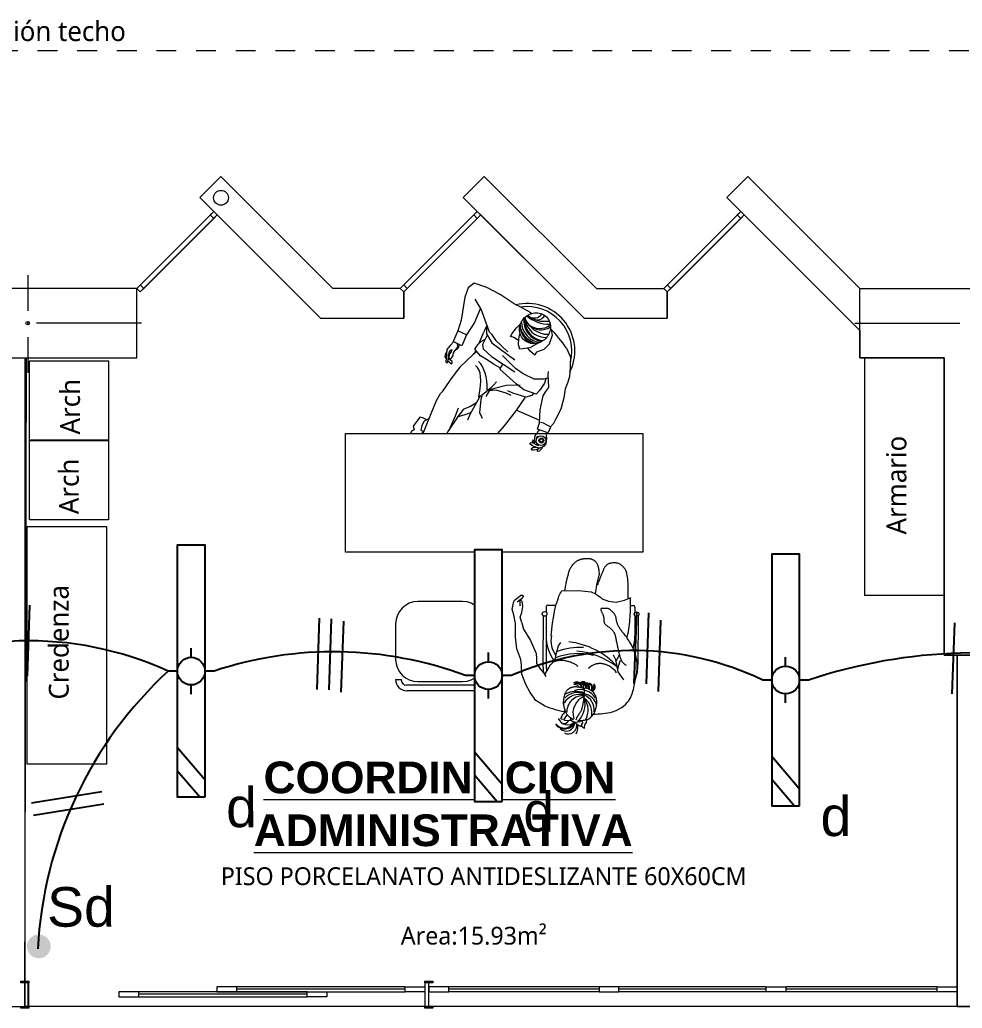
# Model space of a CAD drawing. Header units: metres. Extents: x -17 to 101, y 0 to 79.
# Drawn here: x 16.029 to 20.785, y 26.302 to 31.29 of the extents above; entities that cross this region are included whole.
import ezdxf

# ---------------------------------------------------------------- set-up
doc = ezdxf.new("R2010")
doc.units = ezdxf.units.M
doc.set_wipeout_variables(frame=1)
doc.linetypes.add('HIDDEN2', pattern=[0.1875, 0.125, -0.0625])
doc.layers.add('ALUMBRADO', color=1, linetype='Continuous', lineweight=30)
doc.layers.add('Cotas varias El', color=253, linetype='Continuous', lineweight=13)
doc.styles.add('Generales', font='trebuc.ttf', dxfattribs={"height": 0.1})
doc.styles.add('Santa Rosa 1 50', font='trebuc.ttf')
doc.styles.get("Standard").update_dxf_attribs({"font": 'arial.ttf'})

# ---------------------------------------------------------------- blocks, each defined once
blk = doc.blocks.new('ADOSADO')
at = {"color": 1, "lineweight": 25}
blk.add_wipeout([(-0.63, 0.015), (0.64, 0.015), (0.64, 0.155), (-0.63, 0.155)], dxfattribs=at).dxf.layer = 'ALUMBRADO'
at = {"layer": 'ALUMBRADO', "lineweight": 25}
for points in [[(0.005, 0.1548), (0.005, 0.2007)], [(-0.4959, 0.155), (-0.63, 0.0409)], [(-0.3794, 0.155), (-0.5438, 0.015)], [(-0.1107, 0.085), (-0.0648, 0.085)], [(0.0748, 0.085), (0.1207, 0.085)], [(0.005, -0.0307), (0.005, 0.0152)]]:
    blk.add_lwpolyline(points, dxfattribs=at)
at = {"layer": 'ALUMBRADO', "color": 1, "lineweight": 25}
blk.add_lwpolyline([(-0.63, 0.015), (0.64, 0.015), (0.64, 0.155), (-0.63, 0.155)], close=True, dxfattribs=at)
at = {"layer": 'ALUMBRADO', "lineweight": 25}
blk.add_circle((0.005, 0.085), 0.0698, dxfattribs=at)

msp = doc.modelspace()

# ---------------------------------------------------------------- hatches: boundary and pattern name
at = {"layer": 'ALUMBRADO', "lineweight": 25}
h = msp.add_hatch(color=102, dxfattribs=at)
h.dxf.hatch_style = 1
h.paths.add_polyline_path([(16.0647, 26.6138, -1), (16.1847, 26.6138, -1)])

# ---------------------------------------------------------------- linework, layer by layer
at = {"layer": 'ALUMBRADO', "color": 114, "lineweight": 25}
for points in [[(16.0668, 27.977), (16.0792, 28.3357)], [(19.1301, 27.9403), (19.1425, 28.299)], [(19.1915, 27.938), (19.2039, 28.2967)], [(17.5287, 27.911), (17.5411, 28.2697)], [(17.5901, 27.9087), (17.6025, 28.2674)], [(17.6511, 27.8965), (17.6635, 28.2552)], [(19.2517, 27.9008), (19.2641, 28.2595)], [(20.735, 27.8877), (20.7474, 28.2464)], [(16.0882, 27.3376), (16.4425, 27.3947)], [(16.0978, 27.2769), (16.4521, 27.3341)]]:
    msp.add_lwpolyline(points, dxfattribs=at)
at = {"layer": 'Cotas varias El', "linetype": 'Continuous'}
for p, q in [((16.6186, 29.934), (17.0075, 30.3229)), ((16.654, 29.934), (17.0075, 30.2875)), ((17.0075, 30.3229), (16.9898, 30.3052)), ((16.9898, 30.3052), (17.0075, 30.2875)), ((17.0075, 30.3229), (17.0252, 30.3052)), ((17.0075, 30.2875), (17.0252, 30.3052)), ((17.9486, 29.9339), (18.3375, 30.3228)), ((17.984, 29.9339), (18.3375, 30.2875)), ((18.3375, 30.3228), (18.3199, 30.3052)), ((18.3199, 30.3052), (18.3375, 30.2875)), ((18.3375, 30.3228), (18.3552, 30.3052)), ((18.3375, 30.2875), (18.3552, 30.3052)), ((19.2787, 29.9339), (19.6676, 30.3228)), ((19.314, 29.9339), (19.6676, 30.2875)), ((19.6676, 30.3228), (19.6499, 30.3052)), ((19.6499, 30.3052), (19.6676, 30.2875)), ((19.6676, 30.3228), (19.6853, 30.3052)), ((19.6676, 30.2875), (19.6853, 30.3052)), ((16.0686, 30.0005), (16.0686, 29.8205)), ((16.6363, 29.9163), (16.6186, 29.934)), ((16.654, 29.934), (16.6363, 29.9516)), ((16.6363, 29.9163), (16.654, 29.934)), ((17.984, 29.9339), (17.9663, 29.9516)), ((17.9663, 29.9163), (17.984, 29.9339)), ((19.314, 29.9339), (19.2963, 29.9516)), ((19.2963, 29.9163), (19.314, 29.9339)), ((16.6436, 29.759), (16.1136, 29.759)), ((20.2436, 29.759), (20.7736, 29.759)), ((16.0686, 29.689), (16.0686, 29.509)), ((16.0686, 26.4298), (16.0686, 26.3098)), ((17.9736, 26.4098), (17.1236, 26.4098)), ((17.9736, 26.3973), (17.1236, 26.3973)), ((18.0936, 26.3098), (18.0936, 26.4298)), ((18.9519, 26.4098), (18.1936, 26.4098)), ((18.9519, 26.3973), (18.1936, 26.3973)), ((19.7952, 26.4098), (19.0519, 26.4098)), ((19.7952, 26.3973), (19.0519, 26.3973)), ((20.6586, 26.4098), (19.8952, 26.4098)), ((20.6586, 26.3973), (19.8952, 26.3973)), ((17.4787, 26.3848), (16.6287, 26.3848)), ((17.4787, 26.3723), (16.6287, 26.3723)), ((16.6287, 26.3598), (17.4787, 26.3598)), ((17.1236, 26.3848), (17.9736, 26.3848)), ((18.9519, 26.3848), (18.1936, 26.3848)), ((19.7952, 26.3848), (19.0519, 26.3848)), ((20.6586, 26.3848), (19.8952, 26.3848))]:
    msp.add_line(p, q, dxfattribs=at)
at = {"layer": 'Cotas varias El', "ltscale": 0.05}
for p, q in [((17.9486, 29.9339), (17.9663, 29.9163)), ((17.9486, 29.9339), (17.9663, 29.9163)), ((19.2787, 29.9339), (19.2963, 29.9163)), ((19.2787, 29.9339), (19.2963, 29.9163)), ((17.9663, 29.9163), (17.9663, 29.7839)), ((19.2963, 29.9163), (19.2963, 29.7839)), ((17.5464, 29.7839), (17.9663, 29.7839))]:
    msp.add_line(p, q, dxfattribs=at)
at = {"layer": 'Cotas varias El'}
for p, q in [((18.3564, 29.8299), (18.3267, 29.8806)), ((18.3541, 29.8349), (18.3237, 29.763)), ((18.399, 29.7139), (18.3564, 29.8299)), ((18.3237, 29.763), (18.2828, 29.6999)), ((18.3839, 29.741), (18.3845, 29.7051)), ((18.2388, 29.7209), (18.2164, 29.6671)), ((18.2828, 29.6999), (18.2388, 29.7209)), ((18.2828, 29.6999), (18.2593, 29.6446)), ((18.3446, 29.6552), (18.3699, 29.7137)), ((18.3845, 29.7051), (18.4114, 29.6596)), ((18.2593, 29.6446), (18.2164, 29.6671)), ((18.4114, 29.6596), (18.5264, 29.5737)), ((18.3229, 29.6048), (18.3299, 29.6211)), ((18.8049, 29.5102), (18.8105, 29.5231)), ((18.4827, 29.4435), (18.4247, 29.4289)), ((18.5538, 29.4457), (18.4827, 29.4435)), ((18.4247, 29.4289), (18.3969, 29.4213)), ((18.6525, 29.2679), (18.5342, 29.3191)), ((18.6936, 28.3356), (18.735, 28.3355)), ((19.1109, 28.3342), (19.1255, 28.3342)), ((18.6694, 28.2827), (18.6686, 28.0387)), ((18.6854, 28.2827), (18.6846, 28.0387)), ((18.6855, 28.3276), (18.6854, 28.3006)), ((19.1335, 28.3262), (19.1334, 28.2991)), ((18.5619, 28.2465), (18.5707, 28.2146)), ((19.1334, 28.2812), (19.1328, 28.0949)), ((19.1494, 28.2812), (19.1486, 28.0372)), ((18.5707, 28.2146), (18.606, 28.1581)), ((18.606, 28.1581), (18.6341, 28.0922)), ((18.6341, 28.0922), (18.6365, 28.0659)), ((18.6365, 28.0659), (18.636, 28.0412)), ((18.636, 28.0412), (18.6556, 28.0147)), ((18.6556, 28.0147), (18.6739, 27.9928)), ((18.6739, 27.9928), (18.6835, 27.9758)), ((19.0779, 27.959), (19.048, 28)), ((18.6052, 27.8952), (18.5818, 27.9354)), ((18.6338, 27.854), (18.6052, 27.8952)), ((18.677, 27.8276), (18.6338, 27.854)), ((15.9336, 26.3098), (16.0536, 26.3098)), ((20.7586, 26.3098), (20.8786, 26.3098))]:
    msp.add_line(p, q, dxfattribs=at)
at = {"layer": 'Cotas varias El', "linetype": 'ByBlock'}
for p, q in [((18.2631, 28.3541), (18.0381, 28.3541)), ((17.9256, 28.2416), (17.9256, 28.0623)), ((18.3756, 28.2416), (18.3756, 28.0623)), ((17.9256, 27.9603), (17.9537, 27.9603)), ((18.0381, 27.9498), (18.2631, 27.9498)), ((18.3756, 27.9603), (18.3475, 27.9603)), ((18.3193, 27.9322), (17.9818, 27.9322)), ((18.3193, 27.9041), (17.9818, 27.9041))]:
    msp.add_line(p, q, dxfattribs=at)
at = {"layer": 'Cotas varias El', "linetype": 'HIDDEN2', "ltscale": 0.5}
msp.add_lwpolyline([(35.2186, 29.9339), (35.2186, 31.1339), (6.4186, 31.1339), (6.4186, 29.9339)], dxfattribs=at)
at = {"layer": 'Cotas varias El', "ltscale": 0.05}
for points in [[(17.0429, 30.4996), (16.9368, 30.3935)], [(17.6086, 29.9339), (17.0429, 30.4996)], [(18.3729, 30.4996), (18.2668, 30.3935)], [(18.9386, 29.9339), (18.3729, 30.4996)], [(19.7029, 30.4996), (19.5969, 30.3935)], [(20.2686, 29.9339), (19.7029, 30.4996)], [(16.9368, 30.3935), (17.5464, 29.7839)], [(18.2668, 30.3935), (18.8765, 29.7839)], [(19.5969, 30.3935), (20.2686, 29.7218)], [(17.9486, 29.9339), (17.6086, 29.9339)], [(18.9386, 29.9339), (19.2787, 29.9339)], [(18.8765, 29.7839), (19.2963, 29.7839)]]:
    msp.add_lwpolyline(points, dxfattribs=at)
at = {"layer": 'Cotas varias El'}
for points in [[(20.7586, 26.3098), (16.0536, 26.3098), (16.0623, 29.5839), (16.6186, 29.5839), (16.6186, 29.9339), (16.6363, 29.9162), (17.0252, 30.3051), (17.5464, 29.7839), (17.9663, 29.7839), (17.9663, 29.9162), (18.3552, 30.3051), (18.8764, 29.7839), (19.2963, 29.7839), (19.2963, 29.9162), (19.6852, 30.3051), (20.2686, 29.7218), (20.2686, 29.5839), (20.6936, 29.5839), (20.6934, 28.0839), (20.7586, 28.0839), (20.7586, 26.3098)], [(18.524, 29.8556), (18.4531, 29.903), (18.3859, 29.9383), (18.3226, 29.9608), (18.2916, 29.9377), (18.2745, 29.8896), (18.256, 29.7737), (18.2397, 29.7197)], [(18.5464, 29.6718), (18.5212, 29.6858), (18.5056, 29.6914), (18.5143, 29.7059), (18.5244, 29.7198), (18.5363, 29.7357), (18.5563, 29.7562)], [(18.3882, 29.6989), (18.3633, 29.6516), (18.3681, 29.6298), (18.4092, 29.5901), (18.527, 29.5137)], [(18.399, 29.7139), (18.4088, 29.703), (18.4298, 29.673), (18.491, 29.6145)], [(18.6411, 29.6557), (18.6032, 29.634), (18.5665, 29.6295), (18.5529, 29.6268), (18.5459, 29.6494), (18.5465, 29.6793), (18.553, 29.7046)], [(18.7099, 29.7275), (18.716, 29.6968), (18.7002, 29.6522), (18.6735, 29.6266), (18.6358, 29.6124), (18.628, 29.5976), (18.6029, 29.6191), (18.5913, 29.6358)], [(18.2174, 29.6646), (18.2028, 29.6477), (18.1909, 29.6352), (18.1837, 29.6261), (18.1818, 29.6045), (18.1805, 29.5821), (18.179, 29.5634), (18.185, 29.5595), (18.1897, 29.5668), (18.1926, 29.5853), (18.1923, 29.597), (18.1985, 29.6187), (18.2052, 29.6242), (18.2098, 29.6256), (18.2051, 29.614), (18.1976, 29.6035), (18.1933, 29.5896), (18.194, 29.58), (18.1993, 29.577), (18.2086, 29.585), (18.2155, 29.5963), (18.2183, 29.6097), (18.2235, 29.6199), (18.2329, 29.6286), (18.2396, 29.6436), (18.2378, 29.6555)], [(18.2459, 29.6514), (18.2423, 29.6374), (18.2333, 29.6264), (18.2226, 29.6186)], [(18.4544, 29.5319), (18.4196, 29.5514), (18.3927, 29.5708), (18.3532, 29.5946), (18.3248, 29.6269), (18.342, 29.6527), (18.3589, 29.668), (18.375, 29.6756)], [(18.7872, 29.6329), (18.8074, 29.5865), (18.8071, 29.5363), (18.8032, 29.49), (18.7951, 29.4603), (18.781, 29.4276), (18.7749, 29.3821), (18.7595, 29.3248), (18.7346, 29.276), (18.7214, 29.253), (18.7076, 29.2354), (18.702, 29.2198), (18.6942, 29.205), (18.6407, 29.224), (18.6518, 29.2552), (18.6554, 29.3217), (18.6703, 29.3917), (18.6834, 29.4147), (18.6981, 29.4346), (18.6972, 29.4675), (18.6948, 29.496), (18.6967, 29.5154)], [(16.0536, 29.584), (16.0536, 26.3098)], [(18.1825, 29.6139), (18.1759, 29.5996), (18.1744, 29.5896), (18.18, 29.5793)], [(18.3352, 29.6151), (18.3174, 29.6002), (18.2495, 29.5365), (18.2264, 29.507), (18.2156, 29.4908)], [(18.6975, 29.4825), (18.6727, 29.4762), (18.6248, 29.4757), (18.5692, 29.503), (18.5308, 29.5293), (18.4641, 29.5953)], [(20.2936, 28.384), (20.2936, 29.584), (20.6936, 29.584), (20.6936, 28.384), (20.2936, 28.384)], [(16.4772, 29.1684), (16.0772, 29.1684), (16.0772, 29.5684), (16.4772, 29.5684), (16.4772, 29.1684)], [(18.1898, 29.5675), (18.1977, 29.5619), (18.2027, 29.5568), (18.208, 29.553), (18.2101, 29.5571), (18.21, 29.5658), (18.203, 29.5728), (18.1989, 29.5741), (18.1959, 29.5782)], [(18.3459, 29.3856), (18.3506, 29.4169), (18.3537, 29.4445), (18.355, 29.4686), (18.3544, 29.4894), (18.3516, 29.5072), (18.3465, 29.5224), (18.339, 29.535), (18.3288, 29.5455)], [(18.3875, 29.4221), (18.3869, 29.4458), (18.385, 29.4678), (18.3817, 29.4882), (18.377, 29.507), (18.371, 29.5241), (18.3635, 29.5396), (18.3547, 29.5534), (18.3445, 29.5656)], [(18.6842, 29.4786), (18.6763, 29.4565), (18.6536, 29.4202), (18.6344, 29.4013), (18.5729, 29.4232), (18.5349, 29.4509), (18.4506, 29.5262), (18.4681, 29.5528)], [(18.1631, 29.4165), (18.2156, 29.4908)], [(18.4091, 29.4345), (18.3635, 29.398)], [(18.4344, 29.4631), (18.4045, 29.4286), (18.3805, 29.3894)], [(18.0643, 29.2029), (18.069, 29.2163), (18.1056, 29.303), (18.1315, 29.3679), (18.1526, 29.4031), (18.1631, 29.4165)], [(18.3546, 29.3939), (18.3018, 29.3016), (18.2876, 29.2696)], [(18.3624, 29.3997), (18.3559, 29.3735), (18.3495, 29.3074), (18.3625, 29.2799)], [(18.5079, 29.3943), (18.4841, 29.4053), (18.4321, 29.4213), (18.3953, 29.4168)], [(18.5795, 29.385), (18.5323, 29.3164), (18.4739, 29.2403), (18.4392, 29.2029)], [(18.6218, 29.4058), (18.6124, 29.3934), (18.5825, 29.3853), (18.5171, 29.4061), (18.4911, 29.4178)], [(18.2674, 29.3252), (18.3008, 29.3389), (18.3335, 29.3586)], [(18.0803, 29.2721), (18.0635, 29.2809), (18.0474, 29.2838), (18.0143, 29.2387), (18.019, 29.2199), (18.0053, 29.2134), (18.0006, 29.2029)], [(18.2674, 29.3252), (18.2404, 29.2892), (18.1922, 29.218), (18.1844, 29.2029)], [(18.2403, 29.3291), (18.2259, 29.2887), (18.1993, 29.2298)], [(18.3036, 29.3066), (18.2745, 29.297), (18.2454, 29.2874), (18.2361, 29.2851)], [(18.0932, 29.2761), (18.0691, 29.2647), (18.0585, 29.2428), (18.0529, 29.2192), (18.0672, 29.2113)], [(18.7072, 29.2353), (18.6895, 29.2439), (18.6712, 29.2546), (18.6564, 29.2571)], [(17.6723, 29.2029), (19.1723, 29.2029), (19.1723, 28.6029), (17.6723, 28.6029), (17.6723, 29.2029)], [(18.0596, 29.2029), (18.0681, 29.2138)], [(18.6892, 29.2065), (18.6848, 29.1942), (18.6869, 29.177), (18.6837, 29.1495), (18.6724, 29.1363), (18.6537, 29.1274), (18.6357, 29.1322), (18.6166, 29.1406), (18.6038, 29.1485), (18.6051, 29.1545), (18.6118, 29.1571), (18.6176, 29.155), (18.6261, 29.1512), (18.6292, 29.1484), (18.6372, 29.1456), (18.643, 29.1435), (18.6474, 29.142)], [(18.6528, 29.2195), (18.6437, 29.2121), (18.6401, 29.2043), (18.6331, 29.1962), (18.6283, 29.1897), (18.6239, 29.1672), (18.623, 29.1577), (18.6276, 29.1569), (18.6341, 29.1636), (18.6389, 29.1826), (18.6427, 29.1887)], [(16.4772, 28.7666), (16.0772, 28.7666), (16.0772, 29.1666), (16.4772, 29.1666), (16.4772, 28.7666)], [(18.6495, 29.1284), (18.6429, 29.1237), (18.6332, 29.1192), (18.6229, 29.1183), (18.6135, 29.1187), (18.611, 29.1215), (18.6106, 29.1262), (18.6179, 29.1311), (18.6249, 29.1326), (18.6288, 29.1322), (18.6347, 29.1332)], [(18.6232, 29.1658), (18.617, 29.168), (18.6148, 29.1648), (18.6158, 29.1604), (18.6209, 29.1551), (18.6236, 29.1527)], [(18.6378, 29.1531), (18.6335, 29.1581), (18.6303, 29.1603)], [(18.6658, 29.1331), (18.6628, 29.1262), (18.6564, 29.1194), (18.6492, 29.1134), (18.6454, 29.1113), (18.6422, 29.1134), (18.6423, 29.1179), (18.6437, 29.1219), (18.6471, 29.1272)], [(16.066, 27.5336), (16.066, 28.7336), (16.466, 28.7336), (16.466, 27.5336), (16.066, 27.5336)], [(18.7793, 28.4088), (18.7797, 28.4109), (18.7803, 28.4143), (18.7811, 28.4188), (18.7821, 28.4242), (18.7832, 28.4303), (18.7844, 28.4368), (18.7857, 28.4434), (18.7869, 28.4498), (18.7882, 28.456), (18.7895, 28.4618), (18.7907, 28.4674), (18.792, 28.4727), (18.7933, 28.4778), (18.7945, 28.4828), (18.7959, 28.4877), (18.7972, 28.4925), (18.7986, 28.4974), (18.8, 28.5022), (18.8016, 28.5069), (18.8032, 28.5116), (18.805, 28.5161), (18.807, 28.5206), (18.8091, 28.5249), (18.8114, 28.529), (18.814, 28.533), (18.8167, 28.5367), (18.8196, 28.5403), (18.8226, 28.5436), (18.8257, 28.5468), (18.8288, 28.5497), (18.832, 28.5523), (18.8351, 28.5548), (18.8381, 28.557), (18.8411, 28.5589), (18.844, 28.5607), (18.8469, 28.5623), (18.8497, 28.5636), (18.8524, 28.5649), (18.8551, 28.5659), (18.8577, 28.5669), (18.8603, 28.5677), (18.8628, 28.5684), (18.8653, 28.569), (18.8678, 28.5695), (18.8703, 28.57), (18.8728, 28.5703), (18.8754, 28.5706), (18.8781, 28.5708), (18.8808, 28.571), (18.8835, 28.5711), (18.8863, 28.5712), (18.8891, 28.5713), (18.8918, 28.5713), (18.8944, 28.5713), (18.897, 28.5712), (18.8994, 28.5711), (18.9016, 28.571), (18.9037, 28.5709), (18.9057, 28.5707), (18.9077, 28.5704), (18.9097, 28.57), (18.9116, 28.5695), (18.9137, 28.5688), (18.9158, 28.568), (18.9181, 28.567), (18.9205, 28.5658), (18.923, 28.5644), (18.9255, 28.5628), (18.928, 28.561), (18.9305, 28.559), (18.9329, 28.5568), (18.9352, 28.5543), (18.9373, 28.5517), (18.9393, 28.5487), (18.9411, 28.5456), (18.9428, 28.5423), (18.9443, 28.5387), (18.9457, 28.5349), (18.947, 28.531), (18.9481, 28.5268), (18.949, 28.5224), (18.9498, 28.5179), (18.9505, 28.5132), (18.9511, 28.5083), (18.9516, 28.5032), (18.952, 28.498), (18.9523, 28.4927), (18.9525, 28.4872)], [(19.0994, 28.3688), (19.0996, 28.3886), (19.0996, 28.4064), (19.0993, 28.4222), (19.0989, 28.4363), (19.0983, 28.4487), (19.0975, 28.4596), (19.0966, 28.4693), (19.0955, 28.4777), (19.0943, 28.4852), (19.093, 28.4917), (19.0916, 28.4974), (19.0901, 28.5024), (19.0885, 28.5068), (19.0868, 28.5108), (19.085, 28.5143), (19.0831, 28.5176), (19.0811, 28.5208), (19.0789, 28.5237), (19.0767, 28.5266), (19.0744, 28.5292), (19.0721, 28.5317), (19.0696, 28.5341), (19.0671, 28.5363), (19.0645, 28.5383), (19.0619, 28.5401), (19.0592, 28.5419), (19.0563, 28.5434), (19.0534, 28.5448), (19.0503, 28.546), (19.0471, 28.547), (19.0436, 28.5478), (19.04, 28.5485), (19.0361, 28.549), (19.0321, 28.5493), (19.0279, 28.5494), (19.0237, 28.5493), (19.0195, 28.549), (19.0154, 28.5485), (19.0113, 28.5478), (19.0074, 28.5468), (19.0038, 28.5456), (19.0003, 28.5442), (18.9971, 28.5426), (18.9941, 28.5407), (18.9913, 28.5387), (18.9887, 28.5365), (18.9863, 28.5342), (18.9841, 28.5317), (18.982, 28.529), (18.9802, 28.5262), (18.9785, 28.5233), (18.9769, 28.5202), (18.9753, 28.517), (18.9739, 28.5137), (18.9725, 28.5103), (18.9711, 28.5067), (18.9697, 28.5031), (18.9682, 28.4993), (18.9667, 28.4955), (18.9652, 28.4915), (18.9636, 28.4875), (18.9619, 28.4833), (18.9601, 28.479), (18.9581, 28.4746), (18.9561, 28.47), (18.954, 28.4654), (18.952, 28.4607), (18.95, 28.4559), (18.9482, 28.4511), (18.9467, 28.4462), (18.9455, 28.4413), (18.9447, 28.4364)], [(18.9346, 28.3924), (18.9433, 28.4472), (18.9525, 28.4872)], [(18.5818, 27.9354), (18.5628, 27.9871), (18.5599, 28.0326), (18.5578, 28.0621), (18.5371, 28.1148), (18.5303, 28.174), (18.53, 28.2431), (18.5215, 28.2866), (18.5139, 28.314), (18.5203, 28.3478), (18.5248, 28.3614), (18.5448, 28.377), (18.5572, 28.3863), (18.5674, 28.3859), (18.5686, 28.3793), (18.5587, 28.3653), (18.548, 28.358), (18.5392, 28.351)], [(18.7106, 28.1797), (18.7143, 28.2152), (18.718, 28.2457), (18.7217, 28.2715), (18.7255, 28.2934), (18.7292, 28.3119), (18.7329, 28.3275), (18.7365, 28.3408), (18.74, 28.3524), (18.7434, 28.3628), (18.7467, 28.3721), (18.7498, 28.3804), (18.7528, 28.3877), (18.7557, 28.3942), (18.7585, 28.3997), (18.7611, 28.4046), (18.7636, 28.4086)], [(18.7636, 28.4086), (18.8488, 28.4098), (18.9118, 28.4028)], [(18.9118, 28.4028), (18.9346, 28.3924), (18.9594, 28.3763), (18.9713, 28.3644)], [(18.5632, 28.3565), (18.5565, 28.359), (18.5536, 28.3563), (18.5529, 28.3538), (18.5522, 28.3375), (18.5539, 28.3325)], [(18.5619, 28.2465), (18.5547, 28.2749), (18.5626, 28.298), (18.5675, 28.3293), (18.5652, 28.3455), (18.564, 28.3547), (18.5632, 28.3565)], [(18.9681, 28.3677), (18.9996, 28.356), (19.039, 28.3516), (19.0799, 28.3604), (19.1134, 28.3753)], [(19.0936, 28.1726), (19.0947, 28.1766), (19.0975, 28.1891), (19.1, 28.2015), (19.1022, 28.214), (19.1041, 28.2266), (19.1057, 28.2391), (19.1071, 28.2517), (19.1082, 28.2641), (19.1091, 28.2764), (19.1098, 28.2887), (19.1103, 28.3007), (19.1107, 28.3125), (19.1108, 28.3239), (19.1109, 28.335), (19.1108, 28.3454), (19.1108, 28.3553), (19.1106, 28.3645), (19.1105, 28.3729)], [(19.0204, 27.7967), (19.0386, 27.8042), (19.0541, 27.8119), (19.067, 27.8198), (19.0779, 27.8277), (19.0868, 27.8358), (19.0942, 27.8439), (19.1003, 27.8521), (19.1055, 27.8603), (19.11, 27.8686), (19.114, 27.8769), (19.1174, 27.8853), (19.1204, 27.8937), (19.1231, 27.9022), (19.1254, 27.9108), (19.1276, 27.9194), (19.1296, 27.9281), (19.1315, 27.9369), (19.1334, 27.9457), (19.1351, 27.9545), (19.1367, 27.9632), (19.1383, 27.9718), (19.1397, 27.9802), (19.1409, 27.9884), (19.142, 27.9962), (19.1429, 28.0037), (19.1437, 28.011), (19.1442, 28.018), (19.1446, 28.0248), (19.1446, 28.0316), (19.1445, 28.0383), (19.144, 28.045), (19.1433, 28.0519), (19.1422, 28.0588), (19.1409, 28.066), (19.1392, 28.0732), (19.1373, 28.0805), (19.1351, 28.0878), (19.1327, 28.0952), (19.13, 28.1026), (19.1271, 28.1099), (19.124, 28.1172), (19.1207, 28.1243), (19.1172, 28.1314), (19.1136, 28.1383), (19.1098, 28.1451), (19.106, 28.1516), (19.102, 28.1579), (19.0981, 28.164), (19.0941, 28.1698), (19.09, 28.1753), (19.0861, 28.1805), (19.0822, 28.1856), (19.0784, 28.1903), (19.0747, 28.1949), (19.0712, 28.1993), (19.0679, 28.2035), (19.0648, 28.2075), (19.0619, 28.2114), (19.0593, 28.2152), (19.0568, 28.2188), (19.0546, 28.2224), (19.0525, 28.2259), (19.0506, 28.2293), (19.0489, 28.2326), (19.0474, 28.2359), (19.046, 28.2392), (19.0447, 28.2425), (19.0436, 28.2458), (19.0426, 28.249), (19.0418, 28.2523), (19.041, 28.2555), (19.0403, 28.2588), (19.0397, 28.2621), (19.0391, 28.2654), (19.0386, 28.2686), (19.0379, 28.2719), (19.0372, 28.2751), (19.0363, 28.2783), (19.0352, 28.2814), (19.0338, 28.2844), (19.0322, 28.2874), (19.0303, 28.2902), (19.0282, 28.293), (19.0259, 28.2957), (19.0236, 28.2982), (19.0211, 28.3007), (19.0187, 28.3031), (19.0162, 28.3054), (19.0138, 28.3076), (19.0115, 28.3097), (19.0092, 28.3117), (19.007, 28.3135), (19.0047, 28.3151), (19.0024, 28.3165), (19.0001, 28.3176), (18.9977, 28.3185), (18.9953, 28.3192), (18.9928, 28.3196), (18.9903, 28.3198), (18.9877, 28.3198), (18.9852, 28.3197), (18.9827, 28.3196), (18.9803, 28.3195), (18.9779, 28.3194), (18.9756, 28.3194), (18.9734, 28.3193), (18.9714, 28.3194), (18.9695, 28.3193), (18.9677, 28.3192), (18.9661, 28.3191), (18.9648, 28.3188), (18.9636, 28.3183), (18.9626, 28.3177), (18.9619, 28.3168), (18.9614, 28.3158), (18.9612, 28.3146), (18.9612, 28.3132), (18.9614, 28.3116), (18.9618, 28.3098), (18.9624, 28.3078), (18.9633, 28.3057), (18.9644, 28.3033), (18.9655, 28.3009), (18.9668, 28.2983), (18.9681, 28.2957), (18.9694, 28.293), (18.9706, 28.2904), (18.9717, 28.2878), (18.9727, 28.2852), (18.9735, 28.2827), (18.9742, 28.2802), (18.9747, 28.2778), (18.9752, 28.2754), (18.9755, 28.273), (18.9757, 28.2707), (18.9759, 28.2684), (18.9759, 28.2661), (18.976, 28.2639), (18.976, 28.2617), (18.976, 28.2595), (18.9761, 28.2574), (18.9762, 28.2554), (18.9764, 28.2534), (18.9767, 28.2514), (18.9771, 28.2496), (18.9777, 28.2478), (18.9785, 28.246), (18.9795, 28.2442), (18.9808, 28.2425), (18.9823, 28.2407), (18.9841, 28.2388), (18.9861, 28.2369), (18.9885, 28.2349), (18.9912, 28.2328), (18.9941, 28.2306), (18.9971, 28.2285), (19.0001, 28.2262), (19.0032, 28.224), (19.0061, 28.2217), (19.009, 28.2194), (19.0117, 28.2172), (19.0141, 28.215), (19.0164, 28.2128), (19.0186, 28.2106), (19.0205, 28.2084), (19.0223, 28.2063), (19.0239, 28.2041), (19.0254, 28.202), (19.0268, 28.1998), (19.028, 28.1976), (19.0292, 28.1953), (19.0302, 28.1929), (19.0312, 28.1904), (19.0321, 28.1876), (19.033, 28.1846), (19.0338, 28.1813), (19.0346, 28.1778), (19.0355, 28.1739), (19.0363, 28.1697), (19.0372, 28.1653), (19.0381, 28.1606), (19.039, 28.1557), (19.04, 28.1507), (19.0411, 28.1455), (19.0422, 28.1402), (19.0434, 28.1347), (19.0446, 28.1292), (19.0458, 28.1237), (19.0471, 28.1181), (19.0483, 28.1125), (19.0496, 28.107), (19.0508, 28.1015), (19.0521, 28.0961), (19.0533, 28.0908), (19.0545, 28.0856), (19.0557, 28.0807), (19.057, 28.0759), (19.0584, 28.0713), (19.0598, 28.067), (19.0614, 28.0629), (19.0632, 28.0591), (19.0651, 28.0555), (19.0675, 28.052), (19.0703, 28.0485), (19.0738, 28.045), (19.0779, 28.0412), (19.0829, 28.0371), (19.0889, 28.0326)], [(18.7289, 28.0528), (18.7359, 28.0882), (18.7467, 28.1298), (18.7594, 28.1482)], [(19.0485, 27.9987), (19.0441, 28.0282), (19.0369, 28.0595), (19.0258, 28.0837)], [(19.0381, 28.0542), (19.0525, 28.0786), (19.0549, 28.0831)], [(18.6807, 27.9889), (18.6903, 28.0058), (18.6982, 28.019), (18.7045, 28.0291), (18.7094, 28.0365), (18.7134, 28.0418), (18.7166, 28.0454), (18.7193, 28.0477), (18.7219, 28.0494), (18.7244, 28.0508), (18.727, 28.052), (18.7296, 28.053), (18.7322, 28.0539), (18.7348, 28.0547), (18.7374, 28.0553), (18.7399, 28.0559), (18.7424, 28.0564), (18.7448, 28.0569), (18.7471, 28.0573), (18.7494, 28.0577), (18.7517, 28.058), (18.7539, 28.0583), (18.7562, 28.0585), (18.7584, 28.0587), (18.7607, 28.0587), (18.763, 28.0587), (18.7654, 28.0586), (18.7679, 28.0585), (18.7704, 28.0582), (18.773, 28.0579), (18.7758, 28.0575), (18.7788, 28.057), (18.7818, 28.0564), (18.7851, 28.0557), (18.7886, 28.0549), (18.7922, 28.054), (18.7959, 28.053), (18.7998, 28.0518), (18.8039, 28.0505), (18.8081, 28.049), (18.8124, 28.0473), (18.8169, 28.0454), (18.8213, 28.0434), (18.8258, 28.0411), (18.8302, 28.0387), (18.8344, 28.0361), (18.8384, 28.0333), (18.8421, 28.0304), (18.8454, 28.0272)], [(18.8994, 28.0182), (18.9054, 28.0233), (18.9109, 28.0274), (18.9159, 28.0307), (18.9204, 28.0333), (18.9245, 28.0353), (18.9282, 28.0368), (18.9317, 28.038), (18.9349, 28.039), (18.9379, 28.0398), (18.9408, 28.0406), (18.9435, 28.0412), (18.9462, 28.0417), (18.9488, 28.0422), (18.9515, 28.0425), (18.9541, 28.0426), (18.9568, 28.0427), (18.9597, 28.0426), (18.9626, 28.0424), (18.9656, 28.042), (18.9687, 28.0416), (18.9718, 28.041), (18.975, 28.0403), (18.9783, 28.0396), (18.9816, 28.0387), (18.985, 28.0377), (18.9884, 28.0365), (18.9919, 28.0352), (18.9954, 28.0337), (18.9991, 28.0319), (19.0029, 28.0299), (19.0069, 28.0275), (19.011, 28.0247), (19.0153, 28.0216), (19.0196, 28.0181), (19.0238, 28.0144), (19.0277, 28.0104), (19.0311, 28.0063), (19.034, 28.0021), (19.0361, 27.998), (19.0373, 27.9938)], [(19.0471, 28.01), (19.0525, 28.0338), (19.0608, 28.0581)], [(18.8246, 27.9364), (18.8304, 27.9363), (18.8353, 27.9355), (18.8395, 27.9341), (18.8428, 27.9323), (18.8454, 27.9301), (18.8472, 27.9278), (18.8483, 27.9255), (18.8486, 27.9234)], [(18.8398, 27.943), (18.8457, 27.9417), (18.8503, 27.9404), (18.8539, 27.9391), (18.8565, 27.9378), (18.8584, 27.9365), (18.8596, 27.9353), (18.8605, 27.934), (18.8611, 27.9328), (18.8616, 27.9317), (18.862, 27.9306), (18.8623, 27.9293), (18.8627, 27.928), (18.863, 27.9264), (18.8633, 27.9245), (18.8637, 27.9222), (18.8641, 27.9196)], [(18.8557, 27.9433), (18.859, 27.9427), (18.8617, 27.942), (18.8641, 27.9411), (18.8659, 27.94), (18.8675, 27.9388), (18.8687, 27.9375), (18.8697, 27.9362), (18.8704, 27.9349), (18.8711, 27.9336), (18.8716, 27.9322), (18.8719, 27.9305), (18.872, 27.9285), (18.8721, 27.926), (18.8719, 27.9228), (18.8716, 27.9188), (18.8711, 27.914)], [(18.8626, 27.9439), (18.8663, 27.9447), (18.8692, 27.9452), (18.8716, 27.9453), (18.8735, 27.945), (18.8751, 27.9445), (18.8763, 27.9439), (18.8773, 27.9431), (18.8782, 27.9423), (18.8791, 27.9414), (18.88, 27.9406), (18.8808, 27.9396), (18.8816, 27.9385), (18.8823, 27.9373), (18.883, 27.9358), (18.8836, 27.9341), (18.8841, 27.9321), (18.8844, 27.9297), (18.8847, 27.9272), (18.8848, 27.9245), (18.8847, 27.9219), (18.8846, 27.9195), (18.8842, 27.9174), (18.8836, 27.9158), (18.8829, 27.9147)], [(18.8821, 27.9452), (18.8877, 27.9421), (18.8919, 27.9384), (18.8948, 27.9343), (18.8966, 27.93), (18.8976, 27.9257), (18.8977, 27.9214), (18.8973, 27.9175), (18.8966, 27.9139)], [(18.8948, 27.941), (18.8998, 27.9395), (18.9038, 27.9377), (18.9069, 27.9357), (18.9093, 27.9335), (18.9111, 27.9311), (18.9123, 27.9287), (18.9132, 27.9261), (18.9137, 27.9236), (18.914, 27.921), (18.9142, 27.9185), (18.9142, 27.9161), (18.914, 27.9139), (18.9137, 27.9118), (18.9132, 27.91), (18.9126, 27.9086), (18.9117, 27.9074)], [(18.8226, 27.7566), (18.815, 27.7621), (18.8087, 27.7668), (18.8036, 27.7709), (18.7996, 27.7746), (18.7964, 27.7779), (18.7938, 27.7809), (18.7918, 27.7837), (18.79, 27.7865), (18.7884, 27.7894), (18.7869, 27.7923), (18.7856, 27.7952), (18.7843, 27.7983), (18.783, 27.8014), (18.7818, 27.8046), (18.7807, 27.8078), (18.7796, 27.8111), (18.7784, 27.8145), (18.7773, 27.818), (18.7763, 27.8217), (18.7753, 27.8254), (18.7745, 27.8294), (18.7739, 27.8336), (18.7735, 27.838), (18.7733, 27.8426), (18.7733, 27.8475), (18.7736, 27.8526), (18.7741, 27.8579), (18.7748, 27.8631), (18.7757, 27.8682), (18.7767, 27.8732), (18.7777, 27.878), (18.7789, 27.8823), (18.7801, 27.8863), (18.7814, 27.8899), (18.7827, 27.8931), (18.784, 27.8959), (18.7854, 27.8985), (18.7869, 27.9009), (18.7883, 27.903), (18.7898, 27.9049), (18.7913, 27.9067), (18.7928, 27.9084), (18.7944, 27.9099), (18.7959, 27.9113), (18.7975, 27.9126), (18.799, 27.9138), (18.8006, 27.9149), (18.8021, 27.9159), (18.8035, 27.9168), (18.805, 27.9176), (18.8064, 27.9184), (18.8079, 27.9191), (18.8093, 27.9198), (18.8108, 27.9204), (18.8124, 27.921), (18.814, 27.9216), (18.8156, 27.9221), (18.8173, 27.9226), (18.8191, 27.9231), (18.821, 27.9236), (18.823, 27.9239), (18.825, 27.9243), (18.8272, 27.9245), (18.8295, 27.9247), (18.8319, 27.9248), (18.8344, 27.9248), (18.8371, 27.9247), (18.8399, 27.9245), (18.8428, 27.9242), (18.8459, 27.9238), (18.8491, 27.9233), (18.8525, 27.9226), (18.8561, 27.9219), (18.8597, 27.9211), (18.8633, 27.9203), (18.8669, 27.9194), (18.8702, 27.9185), (18.8732, 27.9176), (18.8759, 27.9167), (18.8782, 27.916)], [(18.8762, 27.9169), (18.8765, 27.9002), (18.8762, 27.885), (18.8754, 27.8713), (18.8742, 27.8589), (18.8726, 27.8479), (18.8709, 27.8382), (18.8691, 27.8298), (18.8674, 27.8226), (18.8658, 27.8166), (18.8643, 27.8115), (18.8628, 27.8074), (18.8614, 27.8038), (18.8599, 27.8007), (18.8582, 27.7978), (18.8564, 27.795), (18.8544, 27.792), (18.8522, 27.7887), (18.8497, 27.7851), (18.8471, 27.7811), (18.8444, 27.7768), (18.8417, 27.772), (18.8391, 27.7669), (18.8366, 27.7613), (18.8342, 27.7553)], [(18.8996, 27.7598), (18.9076, 27.7667), (18.9143, 27.7732), (18.9198, 27.7794), (18.9243, 27.7854), (18.9278, 27.7912), (18.9307, 27.7969), (18.9329, 27.8025), (18.9348, 27.8082), (18.9365, 27.814), (18.9379, 27.8198), (18.939, 27.8256), (18.9399, 27.8314), (18.9405, 27.8372), (18.9408, 27.8429), (18.9408, 27.8485), (18.9405, 27.854), (18.9398, 27.8594), (18.9388, 27.8646), (18.9375, 27.8697), (18.9359, 27.8746), (18.9338, 27.8793), (18.9315, 27.8839), (18.9287, 27.8884), (18.9256, 27.8926), (18.9221, 27.8967), (18.9182, 27.9006), (18.9137, 27.9042), (18.9087, 27.9074), (18.903, 27.9103), (18.8965, 27.9128), (18.8892, 27.9148), (18.881, 27.9163)], [(18.7788, 27.7594), (18.7739, 27.7592), (18.7616, 27.7599), (18.7603, 27.7669), (18.7654, 27.776), (18.7671, 27.7848), (18.7766, 27.79), (18.7771, 27.794), (18.7781, 27.8029), (18.7797, 27.8055)], [(18.8092, 27.7539), (18.7925, 27.7523), (18.7783, 27.7546), (18.7793, 27.7641), (18.7837, 27.7726), (18.7908, 27.7808)], [(18.8072, 27.7666), (18.8064, 27.7598), (18.8131, 27.7515), (18.8258, 27.7473), (18.8373, 27.746), (18.8583, 27.7485), (18.8586, 27.7513)], [(18.8273, 27.7437), (18.8409, 27.7353), (18.8524, 27.7278), (18.8617, 27.724), (18.8638, 27.7307), (18.8688, 27.7384), (18.8708, 27.7437), (18.8652, 27.7492)], [(18.8996, 27.7598), (18.8902, 27.7574), (18.8827, 27.7556), (18.8767, 27.7543), (18.8713, 27.7533), (18.8661, 27.7526), (18.8602, 27.752), (18.8531, 27.7514), (18.8441, 27.7508)], [(18.8627, 27.7274), (18.8695, 27.7197), (18.8787, 27.7153), (18.8811, 27.7315), (18.8846, 27.7381), (18.8895, 27.7444), (18.8896, 27.752), (18.8886, 27.7555)]]:
    msp.add_lwpolyline(points, dxfattribs=at)
at = {"layer": 'Cotas varias El', "linetype": 'Continuous'}
for points in [[(15.5186, 29.584), (16.6186, 29.584), (16.6186, 29.934), (15.5186, 29.934)], [(20.9436, 28.0839), (20.6936, 28.0839), (20.6936, 29.584), (20.2686, 29.584), (20.2686, 29.934), (21.3686, 29.934), (21.3686, 29.584), (20.9436, 29.5839)], [(16.0336, 26.4298), (16.0336, 26.4378), (16.0736, 26.4378), (16.0736, 26.4298)], [(18.1136, 26.4378), (18.1136, 26.4298), (18.0736, 26.4298), (18.0736, 26.4378)], [(16.0536, 26.4298), (16.0536, 26.3098), (16.0736, 26.3098), (16.0736, 26.4298)], [(17.0236, 26.3848), (17.1236, 26.3848), (17.1236, 26.4098), (17.0236, 26.4098)], [(18.0736, 26.3848), (17.9736, 26.3848), (17.9736, 26.4098), (18.0736, 26.4098)], [(18.0936, 26.3098), (18.0936, 26.4298), (18.0736, 26.4298), (18.0736, 26.3098)], [(18.0936, 26.3848), (18.1936, 26.3848), (18.1936, 26.4098), (18.0936, 26.4098)], [(18.9519, 26.3848), (19.0519, 26.3848), (19.0519, 26.4098), (18.9519, 26.4098)], [(19.8952, 26.3848), (19.7952, 26.3848), (19.7952, 26.4098), (19.8952, 26.4098)], [(20.7586, 26.3848), (20.6586, 26.3848), (20.6586, 26.4098), (20.7586, 26.4098)], [(16.5287, 26.3598), (16.6287, 26.3598), (16.6287, 26.3848), (16.5287, 26.3848)], [(17.5787, 26.3598), (17.4787, 26.3598), (17.4787, 26.3848), (17.5787, 26.3848)], [(16.0336, 26.3018), (16.0336, 26.3098), (16.0736, 26.3098), (16.0736, 26.3018)], [(18.1136, 26.3098), (18.1136, 26.3018), (18.0736, 26.3018), (18.0736, 26.3098)]]:
    msp.add_lwpolyline(points, close=True, dxfattribs=at)
at = {"layer": 'Cotas varias El'}
msp.add_lwpolyline([(18.5763, 29.7867, -0.080167), (18.5993, 29.8031, -0.088923), (18.627, 29.8111, -0.104957), (18.6583, 29.8078, -0.120011), (18.6866, 29.7905, -0.120011), (18.7036, 29.7621, -0.104957), (18.7065, 29.7306, -0.088923), (18.6982, 29.7031, -0.080167), (18.6815, 29.6803, -0.080167), (18.6585, 29.6639, -0.088923), (18.6309, 29.6559, -0.104957), (18.5995, 29.6591, -0.120011), (18.5713, 29.6765, -0.120011), (18.5542, 29.7049, -0.104957), (18.5513, 29.7364, -0.088923), (18.5597, 29.7639, -0.080167)], format="xyb", close=True, dxfattribs=at)
msp.add_lwpolyline([(20.8786, 26.3098), (20.7586, 26.3098), (20.7586, 28.0839), (20.8786, 28.0839)], close=True, dxfattribs=at)
for centre, radius in [((17.0441, 30.3915), 0.0375), ((18.6591, 29.1656), 0.0245), ((18.6611, 29.1666), 0.0124), ((18.6613, 29.1673), 0.0082), ((18.6774, 28.2916), 0.012), ((19.1414, 28.2901), 0.012)]:
    msp.add_circle(centre, radius, dxfattribs=at)
at = {"layer": 'Cotas varias El', "linetype": 'Continuous'}
msp.add_circle((16.0686, 29.759), 0.00871, dxfattribs=at)
at = {"layer": 'Cotas varias El'}
for centre, radius, start, end in [((18.2718, 29.2905), 0.6188, 56.7312, 65.9471), ((18.5902, 29.6184), 0.24, 336.6087, 103.7911), ((18.5902, 29.6184), 0.224, 345.7018, 98.626), ((18.6747, 29.7688), 0.1018, 170.8309, 263.6626), ((18.6824, 29.7757), 0.1059, 173.5707, 262.6812), ((18.6979, 29.832), 0.1295, 200.3929, 269.5901), ((18.6834, 29.7926), 0.1054, 182.3017, 274.0227), ((18.7012, 29.9308), 0.1769, 229.7755, 271.0457), ((18.6797, 29.9133), 0.1453, 232.0782, 278.6309), ((18.6244, 29.8333), 0.0482, 233.538, 325.1904), ((18.6419, 29.8131), 0.0378, 237.8998, 337.4085), ((18.5902, 29.6184), 0.24, 147.7958, 156.6087), ((18.6474, 29.745), 0.0934, 177.8267, 252.7085), ((18.6618, 29.7661), 0.1113, 194.9771, 256.977), ((18.6626, 29.7645), 0.102, 179.3354, 267.7814), ((18.6534, 29.8229), 0.0908, 228.9083, 306.1995), ((18.6585, 29.8134), 0.0881, 226.0739, 303.1726), ((18.2718, 29.2905), 0.6188, 33.5945, 45.362), ((18.6935, 28.3276), 0.008, 89.8151, 179.8151), ((19.1255, 28.3262), 0.008, 359.8151, 89.8151), ((18.9091, 28.182), 0.224, 179.8151, 215.5021), ((18.8344, 28.1568), 0.1252, 169.1565, 216.5052), ((18.7585, 27.7714), 0.3814, 41.5536, 83.7597), ((18.9091, 28.182), 0.224, 343.356, 359.8151), ((18.8469, 27.7748), 0.3166, 75.9546, 111.2201), ((18.856, 27.7919), 0.3304, 86.8525, 110.4685), ((18.7977, 27.6981), 0.4082, 52.7345, 84.0379), ((18.9086, 28.038), 0.24, 179.8151, 190.4509), ((18.9086, 28.038), 0.224, 179.8151, 189.4694), ((18.9086, 28.038), 0.24, 342.01, 359.8151), ((18.834, 27.9155), 0.0302, 10.2143, 110.6624), ((18.838, 27.9132), 0.0272, 13.3043, 110.7523), ((18.8394, 27.9233), 0.0249, 351.0784, 108.2877), ((18.8591, 27.9193), 0.0255, 352.1003, 103.0924), ((18.8683, 27.9266), 0.0232, 329.8808, 100.5092), ((18.8767, 27.9195), 0.0275, 346.999, 62.6242), ((18.8961, 27.9198), 0.0232, 320.7744, 79.7813), ((18.9107, 27.9228), 0.0223, 290.1819, 46.0606), ((18.8555, 27.7923), 0.0936, 75.9966, 147.92), ((18.8344, 27.7851), 0.1154, 67.5724, 117.8365), ((18.8419, 27.8147), 0.0809, 63.5698, 137.951), ((18.8559, 27.8163), 0.0934, 32.9055, 107.7873), ((18.8643, 27.8119), 0.0776, 11.3255, 80.8114), ((18.9034, 27.9222), 0.0232, 307.7451, 22.8524), ((18.8714, 27.7956), 0.083, 84.8113, 180.8722), ((18.9119, 27.7908), 0.0917, 111.2156, 197.747), ((18.7548, 27.8371), 0.1267, 317.4806, 12.0596), ((18.8452, 27.8058), 0.0829, 353.9214, 67.7109), ((18.797, 27.8064), 0.1, 329.9408, 36.3908), ((18.8281, 27.7936), 0.088, 343.431, 54.7921), ((18.902, 28.4041), 0.6188, 248.6733, 259.1041), ((18.902, 28.4041), 0.6188, 271.81, 281.0259), ((18.7787, 27.7673), 0.0561, 215.7335, 334.7309), ((18.7775, 27.769), 0.0533, 216.7769, 332.7255), ((18.7936, 27.783), 0.0509, 201.0534, 313.6692), ((18.787, 27.7423), 0.0423, 223.4769, 359.6295), ((18.7756, 27.7666), 0.0274, 255.3776, 325.1164), ((18.7971, 27.729), 0.0431, 242.5411, 10.6244), ((18.798, 27.7149), 0.0475, 322.9255, 27.4857)]:
    msp.add_arc(centre, radius, start, end, dxfattribs=at)
at = {"layer": 'Cotas varias El', "linetype": 'ByBlock'}
for centre, radius, start, end in [((18.0381, 28.2416), 0.1125, 90, 180), ((18.2631, 28.2416), 0.1125, 0, 90), ((18.0381, 28.0623), 0.1125, 180, 270), ((18.2631, 28.0623), 0.1125, 270, 0), ((17.9818, 27.9603), 0.0562, 180, 270), ((17.9818, 27.9603), 0.0281, 180, 270), ((18.3193, 27.9603), 0.0562, 270, 0), ((18.3193, 27.9603), 0.0281, 270, 0)]:
    msp.add_arc(centre, radius, start, end, dxfattribs=at)
at = {"layer": 'Cotas varias El', "linetype": 'Continuous'}
msp.add_point((16.0686, 29.759), dxfattribs=at)

# ---------------------------------------------------------------- texts
at = {"layer": 'ALUMBRADO', "color": 102, "lineweight": 25}
for p in [(17.07, 27.2154, 6632.0928), (18.57, 27.193, 6632.0928), (20.07, 27.1706, 6632.0928)]:
    msp.add_text('d', height=0.2, rotation=0.0215, dxfattribs=at).set_placement(p)
msp.add_text('Sd', height=0.2, dxfattribs=at).set_placement((16.1667, 26.7133))
at = {"layer": 'Cotas varias El', "insert": (15.5185, 31.2826), "char_height": 0.115, "attachment_point": 1, "style": 'Generales'}
msp.add_mtext('{\\H0.86957x;Proyección techo} ', dxfattribs=at)
at = {"layer": 'Cotas varias El', "char_height": 0.1, "attachment_point": 3, "rotation": 90, "style": 'Generales'}
for s, insert in [('Arch', (16.2323, 29.4773)), ('Armario ', (20.403, 29.1905)), ('Arch', (16.2263, 29.075)), ('Credenza ', (16.1754, 28.4373))]:
    msp.add_mtext_dynamic_manual_height_columns(s, width=0.115, gutter_width=1, heights=[0.1165], dxfattribs=dict(at, insert=insert))
at = {"layer": 'Cotas varias El', "insert": (15.3984, 27.5465), "char_height": 0.209, "attachment_point": 1, "style": 'Santa Rosa 1 50'}
msp.add_mtext_dynamic_manual_height_columns('\\pi1.8607;{\\fSwis721 Ex BT|b1|i0|c0|p34;\\H0.76555x;\\LCOORDINACION\\P\\pi1.8113;ADMINISTRATIVA\\H1.3062x;\\P\\pi1.6449;\\fTrebuchet MS|b0|i0|c0|p34;\\H0.43062x;\\lPISO PORCELANATO ANTIDESLIZANTE 60X60CM\\P\\pi2.9295;\\P\\pi2.5532;Area:15.93m²}', width=5.859027, gutter_width=1, heights=[0], dxfattribs=at)

# ---------------------------------------------------------------- next in the draw order: block references
at = {"layer": 'ALUMBRADO', "lineweight": 25, "rotation": 90}
for p in [(16.9786, 27.9979), (19.9786, 27.9531)]:
    msp.add_blockref('ADOSADO', p, dxfattribs=at)

# ---------------------------------------------------------------- next in the draw order: linework, layer by layer
at = {"layer": 'ALUMBRADO', "lineweight": 25}
for centre, radius, start, end in [((16.0764, 26.4702), 1.6856, 65.4092, 118.0301), ((17.6118, 26.1923), 1.9082, 69.5703, 108.4046), ((19.1189, 26.5721), 1.5346, 64.5705, 113.4045), ((20.8558, 25.4075), 2.6874, 74.9656, 108.36), ((18.1655, 26.4957), 2.0487, 132.6346, 177.0407)]:
    msp.add_arc(centre, radius, start, end, dxfattribs=at)

# ---------------------------------------------------------------- next in the draw order: block references
at = {"layer": 'ALUMBRADO', "lineweight": 25, "rotation": 90}
msp.add_blockref('ADOSADO', (18.4786, 27.9755), dxfattribs=at)

doc.saveas('drawing.dxf')
